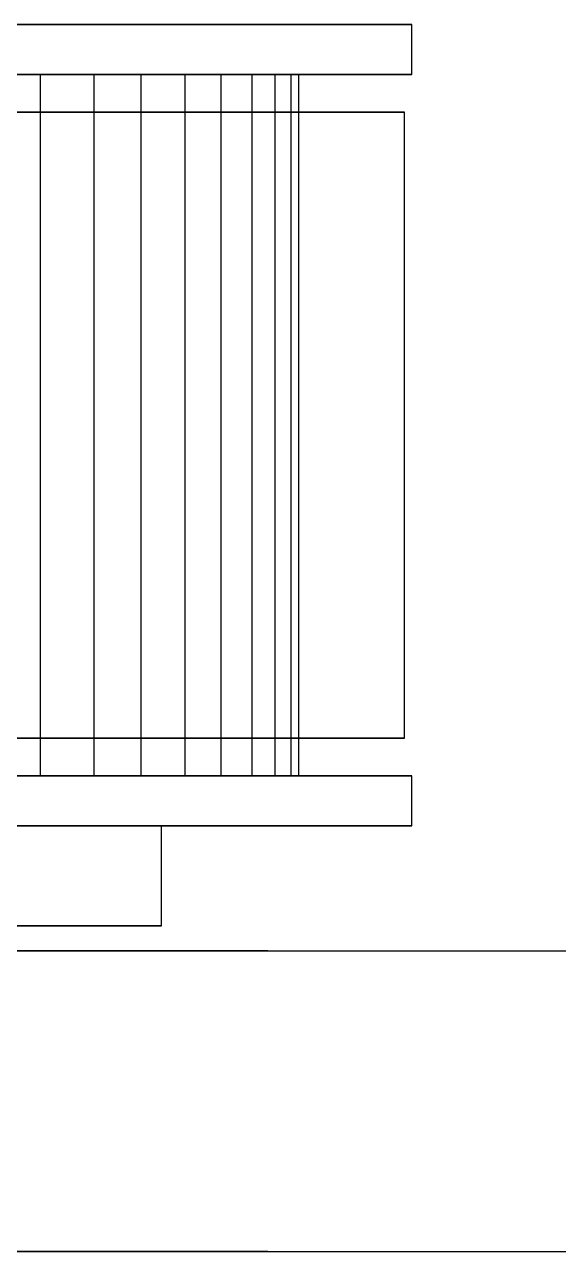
# Model space of a CAD drawing. Header units: millimetres. Extents: x -201 to 3037, y -406 to 3230.
# Drawn here: x 1147.54 to 1168.85, y 2667 to 2716 of the extents above; entities that cross this region are included whole.
import ezdxf

# ---------------------------------------------------------------- set-up
doc = ezdxf.new("R2010")
doc.units = ezdxf.units.MM
doc.layers.add('HIDDEN', color=8, linetype='Continuous')
doc.layers.add('VISIBLE', color=7, linetype='Continuous')

msp = doc.modelspace()

# ---------------------------------------------------------------- linework, layer by layer
at = {"layer": 'HIDDEN'}
for points in [[(1163, 2716), (1162.423, 2716), (1160.722, 2716), (1157.982, 2716), (1154.34, 2716), (1149.979, 2716), (1145.118, 2716), (1140, 2716), (1134.882, 2716), (1130.021, 2716), (1125.66, 2716), (1122.018, 2716), (1119.278, 2716), (1117.577, 2716), (1117, 2716)], [(1163, 2714), (1162.423, 2714), (1160.722, 2714), (1157.982, 2714), (1154.34, 2714), (1149.979, 2714), (1145.118, 2714), (1140, 2714), (1134.882, 2714), (1130.021, 2714), (1125.66, 2714), (1122.018, 2714), (1119.278, 2714), (1117.577, 2714), (1117, 2714)], [(1148.17, 2714), (1148.018, 2714), (1147.865, 2714), (1147.711, 2714), (1147.557, 2714), (1147.402, 2714), (1147.247, 2714), (1147.091, 2714), (1146.934, 2714), (1146.777, 2714), (1146.619, 2714), (1146.46, 2714), (1146.302, 2714), (1146.142, 2714), (1145.982, 2714)], [(1145.982, 2714), (1146.142, 2714), (1146.302, 2714), (1146.46, 2714), (1146.619, 2714), (1146.777, 2714), (1146.934, 2714), (1147.091, 2714), (1147.247, 2714), (1147.402, 2714), (1147.557, 2714), (1147.711, 2714), (1147.865, 2714), (1148.018, 2714), (1148.17, 2714)], [(1148.17, 2714), (1148.166, 2714), (1148.162, 2714), (1148.158, 2714), (1148.155, 2714), (1148.152, 2714), (1148.149, 2714), (1148.147, 2714), (1148.145, 2714), (1148.143, 2714), (1148.142, 2714), (1148.141, 2714), (1148.14, 2714), (1148.139, 2714), (1148.139, 2714)], [(1148.139, 2714), (1148.157, 2714), (1148.21, 2714), (1148.296, 2714), (1148.413, 2714), (1148.558, 2714), (1148.727, 2714), (1148.915, 2714), (1149.118, 2714), (1149.33, 2714), (1149.544, 2714), (1149.756, 2714), (1149.959, 2714), (1150.148, 2714), (1150.317, 2714)], [(1150.317, 2714), (1150.148, 2714), (1149.959, 2714), (1149.756, 2714), (1149.544, 2714), (1149.33, 2714), (1149.118, 2714), (1148.915, 2714), (1148.727, 2714), (1148.558, 2714), (1148.413, 2714), (1148.296, 2714), (1148.21, 2714), (1148.157, 2714), (1148.139, 2714)], [(1148.139, 2714), (1148.139, 2714), (1148.14, 2714), (1148.141, 2714), (1148.142, 2714), (1148.143, 2714), (1148.145, 2714), (1148.147, 2714), (1148.149, 2714), (1148.152, 2714), (1148.155, 2714), (1148.158, 2714), (1148.162, 2714), (1148.166, 2714), (1148.17, 2714)], [(1148.17, 2686), (1148.17, 2714)], [(1152.196, 2714), (1152.068, 2714), (1151.939, 2714), (1151.809, 2714), (1151.678, 2714), (1151.546, 2714), (1151.413, 2714), (1151.279, 2714), (1151.145, 2714), (1151.009, 2714), (1150.872, 2714), (1150.735, 2714), (1150.597, 2714), (1150.457, 2714), (1150.317, 2714)], [(1150.317, 2714), (1150.457, 2714), (1150.597, 2714), (1150.735, 2714), (1150.872, 2714), (1151.009, 2714), (1151.145, 2714), (1151.279, 2714), (1151.413, 2714), (1151.546, 2714), (1151.678, 2714), (1151.809, 2714), (1151.939, 2714), (1152.068, 2714), (1152.196, 2714)], [(1150.317, 2686), (1150.317, 2714)], [(1152.196, 2714), (1152.176, 2714), (1152.157, 2714), (1152.14, 2714), (1152.125, 2714), (1152.11, 2714), (1152.098, 2714), (1152.086, 2714), (1152.077, 2714), (1152.068, 2714), (1152.061, 2714), (1152.056, 2714), (1152.052, 2714), (1152.05, 2714), (1152.049, 2714)], [(1152.049, 2714), (1152.063, 2714), (1152.105, 2714), (1152.173, 2714), (1152.266, 2714), (1152.382, 2714), (1152.52, 2714), (1152.675, 2714), (1152.844, 2714), (1153.024, 2714), (1153.211, 2714), (1153.401, 2714), (1153.59, 2714), (1153.774, 2714), (1153.949, 2714)], [(1153.949, 2714), (1153.774, 2714), (1153.59, 2714), (1153.401, 2714), (1153.211, 2714), (1153.024, 2714), (1152.844, 2714), (1152.675, 2714), (1152.52, 2714), (1152.382, 2714), (1152.266, 2714), (1152.173, 2714), (1152.105, 2714), (1152.063, 2714), (1152.049, 2714)], [(1152.049, 2714), (1152.05, 2714), (1152.052, 2714), (1152.056, 2714), (1152.061, 2714), (1152.068, 2714), (1152.077, 2714), (1152.086, 2714), (1152.098, 2714), (1152.11, 2714), (1152.125, 2714), (1152.14, 2714), (1152.157, 2714), (1152.176, 2714), (1152.196, 2714)], [(1152.196, 2686), (1152.196, 2714)], [(1155.39, 2714), (1155.296, 2714), (1155.199, 2714), (1155.102, 2714), (1155.003, 2714), (1154.903, 2714), (1154.802, 2714), (1154.7, 2714), (1154.596, 2714), (1154.491, 2714), (1154.385, 2714), (1154.278, 2714), (1154.169, 2714), (1154.06, 2714), (1153.949, 2714)], [(1153.949, 2714), (1154.06, 2714), (1154.169, 2714), (1154.278, 2714), (1154.385, 2714), (1154.491, 2714), (1154.596, 2714), (1154.7, 2714), (1154.802, 2714), (1154.903, 2714), (1155.003, 2714), (1155.102, 2714), (1155.199, 2714), (1155.296, 2714), (1155.39, 2714)], [(1153.949, 2686), (1153.949, 2714)], [(1155.39, 2714), (1155.345, 2714), (1155.303, 2714), (1155.264, 2714), (1155.227, 2714), (1155.194, 2714), (1155.164, 2714), (1155.138, 2714), (1155.114, 2714), (1155.095, 2714), (1155.078, 2714), (1155.066, 2714), (1155.057, 2714), (1155.051, 2714), (1155.049, 2714)], [(1155.049, 2714), (1155.06, 2714), (1155.092, 2714), (1155.144, 2714), (1155.215, 2714), (1155.306, 2714), (1155.413, 2714), (1155.535, 2714), (1155.671, 2714), (1155.818, 2714), (1155.973, 2714), (1156.135, 2714), (1156.3, 2714), (1156.466, 2714), (1156.63, 2714)], [(1156.63, 2714), (1156.466, 2714), (1156.3, 2714), (1156.135, 2714), (1155.973, 2714), (1155.818, 2714), (1155.671, 2714), (1155.535, 2714), (1155.413, 2714), (1155.306, 2714), (1155.215, 2714), (1155.144, 2714), (1155.092, 2714), (1155.06, 2714), (1155.049, 2714)], [(1155.049, 2714), (1155.051, 2714), (1155.057, 2714), (1155.066, 2714), (1155.078, 2714), (1155.095, 2714), (1155.114, 2714), (1155.138, 2714), (1155.164, 2714), (1155.194, 2714), (1155.227, 2714), (1155.264, 2714), (1155.303, 2714), (1155.345, 2714), (1155.39, 2714)], [(1155.39, 2686), (1155.39, 2714)], [(1157.536, 2714), (1157.481, 2714), (1157.424, 2714), (1157.366, 2714), (1157.306, 2714), (1157.245, 2714), (1157.182, 2714), (1157.118, 2714), (1157.053, 2714), (1156.986, 2714), (1156.917, 2714), (1156.848, 2714), (1156.777, 2714), (1156.704, 2714), (1156.63, 2714)], [(1156.63, 2714), (1156.704, 2714), (1156.777, 2714), (1156.848, 2714), (1156.917, 2714), (1156.986, 2714), (1157.053, 2714), (1157.118, 2714), (1157.182, 2714), (1157.245, 2714), (1157.306, 2714), (1157.366, 2714), (1157.424, 2714), (1157.481, 2714), (1157.536, 2714)], [(1156.63, 2686), (1156.63, 2714)], [(1158.178, 2714), (1158.037, 2714), (1157.898, 2714), (1157.764, 2714), (1157.635, 2714), (1157.513, 2714), (1157.399, 2714), (1157.296, 2714), (1157.204, 2714), (1157.124, 2714), (1157.057, 2714), (1157.004, 2714), (1156.966, 2714), (1156.943, 2714), (1156.935, 2714)], [(1156.935, 2714), (1156.939, 2714), (1156.949, 2714), (1156.965, 2714), (1156.988, 2714), (1157.018, 2714), (1157.054, 2714), (1157.095, 2714), (1157.143, 2714), (1157.196, 2714), (1157.255, 2714), (1157.319, 2714), (1157.387, 2714), (1157.46, 2714), (1157.536, 2714)], [(1157.536, 2714), (1157.46, 2714), (1157.387, 2714), (1157.319, 2714), (1157.255, 2714), (1157.196, 2714), (1157.143, 2714), (1157.095, 2714), (1157.054, 2714), (1157.018, 2714), (1156.988, 2714), (1156.965, 2714), (1156.949, 2714), (1156.939, 2714), (1156.935, 2714)], [(1156.935, 2714), (1156.943, 2714), (1156.966, 2714), (1157.004, 2714), (1157.057, 2714), (1157.124, 2714), (1157.204, 2714), (1157.296, 2714), (1157.399, 2714), (1157.513, 2714), (1157.635, 2714), (1157.764, 2714), (1157.898, 2714), (1158.037, 2714), (1158.178, 2714)], [(1157.536, 2686), (1157.536, 2714)], [(1158.487, 2714), (1158.377, 2714), (1158.271, 2714), (1158.169, 2714), (1158.074, 2714), (1157.985, 2714), (1157.904, 2714), (1157.83, 2714), (1157.765, 2714), (1157.709, 2714), (1157.663, 2714), (1157.626, 2714), (1157.6, 2714), (1157.584, 2714), (1157.579, 2714)], [(1157.579, 2714), (1157.584, 2714), (1157.6, 2714), (1157.626, 2714), (1157.663, 2714), (1157.709, 2714), (1157.765, 2714), (1157.83, 2714), (1157.904, 2714), (1157.985, 2714), (1158.074, 2714), (1158.169, 2714), (1158.271, 2714), (1158.377, 2714), (1158.487, 2714)], [(1158.178, 2714), (1158.21, 2714), (1158.24, 2714), (1158.269, 2714), (1158.297, 2714), (1158.323, 2714), (1158.347, 2714), (1158.37, 2714), (1158.391, 2714), (1158.411, 2714), (1158.429, 2714), (1158.446, 2714), (1158.461, 2714), (1158.475, 2714), (1158.487, 2714)], [(1158.487, 2714), (1158.475, 2714), (1158.461, 2714), (1158.446, 2714), (1158.429, 2714), (1158.411, 2714), (1158.391, 2714), (1158.37, 2714), (1158.347, 2714), (1158.323, 2714), (1158.297, 2714), (1158.269, 2714), (1158.24, 2714), (1158.21, 2714), (1158.178, 2714)], [(1158.178, 2686), (1158.178, 2714)], [(1158.487, 2686), (1158.487, 2714)], [(1162.7, 2712.5), (1162.557, 2712.5), (1162.131, 2712.5), (1161.426, 2712.5), (1160.452, 2712.5), (1159.221, 2712.5), (1157.748, 2712.5), (1156.051, 2712.5), (1154.153, 2712.5), (1152.077, 2712.5), (1149.849, 2712.5), (1147.497, 2712.5), (1145.051, 2712.5), (1142.542, 2712.5), (1140, 2712.5)], [(1140, 2712.5), (1142.139, 2712.5), (1144.25, 2712.5), (1146.308, 2712.5), (1148.287, 2712.5), (1150.162, 2712.5), (1151.909, 2712.5), (1153.506, 2712.5), (1154.933, 2712.5), (1156.172, 2712.5), (1157.209, 2712.5), (1158.028, 2712.5), (1158.621, 2712.5), (1158.98, 2712.5), (1159.1, 2712.5)], [(1159.1, 2712.5), (1158.98, 2712.5), (1158.621, 2712.5), (1158.028, 2712.5), (1157.209, 2712.5), (1156.172, 2712.5), (1154.933, 2712.5), (1153.506, 2712.5), (1151.909, 2712.5), (1150.162, 2712.5), (1148.287, 2712.5), (1146.308, 2712.5), (1144.25, 2712.5), (1142.139, 2712.5), (1140, 2712.5)], [(1148.17, 2687.5), (1148.17, 2712.5)], [(1150.317, 2687.5), (1150.317, 2712.5)], [(1152.196, 2687.5), (1152.196, 2712.5)], [(1153.949, 2687.5), (1153.949, 2712.5)], [(1155.39, 2687.5), (1155.39, 2712.5)], [(1156.63, 2687.5), (1156.63, 2712.5)], [(1157.536, 2687.5), (1157.536, 2712.5)], [(1158.178, 2687.5), (1158.178, 2712.5)], [(1158.487, 2687.5), (1158.487, 2712.5)], [(1162.7, 2687.5), (1162.557, 2687.5), (1162.131, 2687.5), (1161.426, 2687.5), (1160.452, 2687.5), (1159.221, 2687.5), (1157.748, 2687.5), (1156.051, 2687.5), (1154.153, 2687.5), (1152.077, 2687.5), (1149.849, 2687.5), (1147.497, 2687.5), (1145.051, 2687.5), (1142.542, 2687.5), (1140, 2687.5)], [(1140, 2687.5), (1142.139, 2687.5), (1144.25, 2687.5), (1146.308, 2687.5), (1148.287, 2687.5), (1150.162, 2687.5), (1151.909, 2687.5), (1153.506, 2687.5), (1154.933, 2687.5), (1156.172, 2687.5), (1157.209, 2687.5), (1158.028, 2687.5), (1158.621, 2687.5), (1158.98, 2687.5), (1159.1, 2687.5)], [(1159.1, 2687.5), (1158.98, 2687.5), (1158.621, 2687.5), (1158.028, 2687.5), (1157.209, 2687.5), (1156.172, 2687.5), (1154.933, 2687.5), (1153.506, 2687.5), (1151.909, 2687.5), (1150.162, 2687.5), (1148.287, 2687.5), (1146.308, 2687.5), (1144.25, 2687.5), (1142.139, 2687.5), (1140, 2687.5)], [(1163, 2686), (1162.423, 2686), (1160.722, 2686), (1157.982, 2686), (1154.34, 2686), (1149.979, 2686), (1145.118, 2686), (1140, 2686), (1134.882, 2686), (1130.021, 2686), (1125.66, 2686), (1122.018, 2686), (1119.278, 2686), (1117.577, 2686), (1117, 2686)], [(1148.17, 2686), (1148.018, 2686), (1147.865, 2686), (1147.711, 2686), (1147.557, 2686), (1147.402, 2686), (1147.247, 2686), (1147.091, 2686), (1146.934, 2686), (1146.777, 2686), (1146.619, 2686), (1146.46, 2686), (1146.302, 2686), (1146.142, 2686), (1145.982, 2686)], [(1145.982, 2686), (1146.142, 2686), (1146.302, 2686), (1146.46, 2686), (1146.619, 2686), (1146.777, 2686), (1146.934, 2686), (1147.091, 2686), (1147.247, 2686), (1147.402, 2686), (1147.557, 2686), (1147.711, 2686), (1147.865, 2686), (1148.018, 2686), (1148.17, 2686)], [(1148.17, 2686), (1148.166, 2686), (1148.162, 2686), (1148.158, 2686), (1148.155, 2686), (1148.152, 2686), (1148.149, 2686), (1148.147, 2686), (1148.145, 2686), (1148.143, 2686), (1148.142, 2686), (1148.141, 2686), (1148.14, 2686), (1148.139, 2686), (1148.139, 2686)], [(1148.139, 2686), (1148.157, 2686), (1148.21, 2686), (1148.296, 2686), (1148.413, 2686), (1148.558, 2686), (1148.727, 2686), (1148.915, 2686), (1149.118, 2686), (1149.33, 2686), (1149.544, 2686), (1149.756, 2686), (1149.959, 2686), (1150.148, 2686), (1150.317, 2686)], [(1150.317, 2686), (1150.148, 2686), (1149.959, 2686), (1149.756, 2686), (1149.544, 2686), (1149.33, 2686), (1149.118, 2686), (1148.915, 2686), (1148.727, 2686), (1148.558, 2686), (1148.413, 2686), (1148.296, 2686), (1148.21, 2686), (1148.157, 2686), (1148.139, 2686)], [(1148.139, 2686), (1148.139, 2686), (1148.14, 2686), (1148.141, 2686), (1148.142, 2686), (1148.143, 2686), (1148.145, 2686), (1148.147, 2686), (1148.149, 2686), (1148.152, 2686), (1148.155, 2686), (1148.158, 2686), (1148.162, 2686), (1148.166, 2686), (1148.17, 2686)], [(1152.196, 2686), (1152.068, 2686), (1151.939, 2686), (1151.809, 2686), (1151.678, 2686), (1151.546, 2686), (1151.413, 2686), (1151.279, 2686), (1151.145, 2686), (1151.009, 2686), (1150.872, 2686), (1150.735, 2686), (1150.597, 2686), (1150.457, 2686), (1150.317, 2686)], [(1150.317, 2686), (1150.457, 2686), (1150.597, 2686), (1150.735, 2686), (1150.872, 2686), (1151.009, 2686), (1151.145, 2686), (1151.279, 2686), (1151.413, 2686), (1151.546, 2686), (1151.678, 2686), (1151.809, 2686), (1151.939, 2686), (1152.068, 2686), (1152.196, 2686)], [(1152.196, 2686), (1152.176, 2686), (1152.157, 2686), (1152.14, 2686), (1152.125, 2686), (1152.11, 2686), (1152.098, 2686), (1152.086, 2686), (1152.077, 2686), (1152.068, 2686), (1152.061, 2686), (1152.056, 2686), (1152.052, 2686), (1152.05, 2686), (1152.049, 2686)], [(1152.049, 2686), (1152.063, 2686), (1152.105, 2686), (1152.173, 2686), (1152.266, 2686), (1152.382, 2686), (1152.52, 2686), (1152.675, 2686), (1152.844, 2686), (1153.024, 2686), (1153.211, 2686), (1153.401, 2686), (1153.59, 2686), (1153.774, 2686), (1153.949, 2686)], [(1153.949, 2686), (1153.774, 2686), (1153.59, 2686), (1153.401, 2686), (1153.211, 2686), (1153.024, 2686), (1152.844, 2686), (1152.675, 2686), (1152.52, 2686), (1152.382, 2686), (1152.266, 2686), (1152.173, 2686), (1152.105, 2686), (1152.063, 2686), (1152.049, 2686)], [(1152.049, 2686), (1152.05, 2686), (1152.052, 2686), (1152.056, 2686), (1152.061, 2686), (1152.068, 2686), (1152.077, 2686), (1152.086, 2686), (1152.098, 2686), (1152.11, 2686), (1152.125, 2686), (1152.14, 2686), (1152.157, 2686), (1152.176, 2686), (1152.196, 2686)], [(1155.39, 2686), (1155.296, 2686), (1155.199, 2686), (1155.102, 2686), (1155.003, 2686), (1154.903, 2686), (1154.802, 2686), (1154.7, 2686), (1154.596, 2686), (1154.491, 2686), (1154.385, 2686), (1154.278, 2686), (1154.169, 2686), (1154.06, 2686), (1153.949, 2686)], [(1153.949, 2686), (1154.06, 2686), (1154.169, 2686), (1154.278, 2686), (1154.385, 2686), (1154.491, 2686), (1154.596, 2686), (1154.7, 2686), (1154.802, 2686), (1154.903, 2686), (1155.003, 2686), (1155.102, 2686), (1155.199, 2686), (1155.296, 2686), (1155.39, 2686)], [(1155.39, 2686), (1155.345, 2686), (1155.303, 2686), (1155.264, 2686), (1155.227, 2686), (1155.194, 2686), (1155.164, 2686), (1155.138, 2686), (1155.114, 2686), (1155.095, 2686), (1155.078, 2686), (1155.066, 2686), (1155.057, 2686), (1155.051, 2686), (1155.049, 2686)], [(1155.049, 2686), (1155.06, 2686), (1155.092, 2686), (1155.144, 2686), (1155.215, 2686), (1155.306, 2686), (1155.413, 2686), (1155.535, 2686), (1155.671, 2686), (1155.818, 2686), (1155.973, 2686), (1156.135, 2686), (1156.3, 2686), (1156.466, 2686), (1156.63, 2686)], [(1156.63, 2686), (1156.466, 2686), (1156.3, 2686), (1156.135, 2686), (1155.973, 2686), (1155.818, 2686), (1155.671, 2686), (1155.535, 2686), (1155.413, 2686), (1155.306, 2686), (1155.215, 2686), (1155.144, 2686), (1155.092, 2686), (1155.06, 2686), (1155.049, 2686)], [(1155.049, 2686), (1155.051, 2686), (1155.057, 2686), (1155.066, 2686), (1155.078, 2686), (1155.095, 2686), (1155.114, 2686), (1155.138, 2686), (1155.164, 2686), (1155.194, 2686), (1155.227, 2686), (1155.264, 2686), (1155.303, 2686), (1155.345, 2686), (1155.39, 2686)], [(1157.536, 2686), (1157.481, 2686), (1157.424, 2686), (1157.366, 2686), (1157.306, 2686), (1157.245, 2686), (1157.182, 2686), (1157.118, 2686), (1157.053, 2686), (1156.986, 2686), (1156.917, 2686), (1156.848, 2686), (1156.777, 2686), (1156.704, 2686), (1156.63, 2686)], [(1156.63, 2686), (1156.704, 2686), (1156.777, 2686), (1156.848, 2686), (1156.917, 2686), (1156.986, 2686), (1157.053, 2686), (1157.118, 2686), (1157.182, 2686), (1157.245, 2686), (1157.306, 2686), (1157.366, 2686), (1157.424, 2686), (1157.481, 2686), (1157.536, 2686)], [(1157.536, 2686), (1157.46, 2686), (1157.387, 2686), (1157.319, 2686), (1157.255, 2686), (1157.196, 2686), (1157.143, 2686), (1157.095, 2686), (1157.054, 2686), (1157.018, 2686), (1156.988, 2686), (1156.965, 2686), (1156.949, 2686), (1156.939, 2686), (1156.935, 2686)], [(1156.935, 2686), (1156.943, 2686), (1156.966, 2686), (1157.004, 2686), (1157.057, 2686), (1157.124, 2686), (1157.204, 2686), (1157.296, 2686), (1157.399, 2686), (1157.513, 2686), (1157.635, 2686), (1157.764, 2686), (1157.898, 2686), (1158.037, 2686), (1158.178, 2686)], [(1158.178, 2686), (1158.037, 2686), (1157.898, 2686), (1157.764, 2686), (1157.635, 2686), (1157.513, 2686), (1157.399, 2686), (1157.296, 2686), (1157.204, 2686), (1157.124, 2686), (1157.057, 2686), (1157.004, 2686), (1156.966, 2686), (1156.943, 2686), (1156.935, 2686)], [(1156.935, 2686), (1156.939, 2686), (1156.949, 2686), (1156.965, 2686), (1156.988, 2686), (1157.018, 2686), (1157.054, 2686), (1157.095, 2686), (1157.143, 2686), (1157.196, 2686), (1157.255, 2686), (1157.319, 2686), (1157.387, 2686), (1157.46, 2686), (1157.536, 2686)], [(1158.487, 2686), (1158.377, 2686), (1158.271, 2686), (1158.169, 2686), (1158.074, 2686), (1157.985, 2686), (1157.904, 2686), (1157.83, 2686), (1157.765, 2686), (1157.709, 2686), (1157.663, 2686), (1157.626, 2686), (1157.6, 2686), (1157.584, 2686), (1157.579, 2686)], [(1157.579, 2686), (1157.584, 2686), (1157.6, 2686), (1157.626, 2686), (1157.663, 2686), (1157.709, 2686), (1157.765, 2686), (1157.83, 2686), (1157.904, 2686), (1157.985, 2686), (1158.074, 2686), (1158.169, 2686), (1158.271, 2686), (1158.377, 2686), (1158.487, 2686)], [(1158.178, 2686), (1158.21, 2686), (1158.24, 2686), (1158.269, 2686), (1158.297, 2686), (1158.323, 2686), (1158.347, 2686), (1158.37, 2686), (1158.391, 2686), (1158.411, 2686), (1158.429, 2686), (1158.446, 2686), (1158.461, 2686), (1158.475, 2686), (1158.487, 2686)], [(1158.487, 2686), (1158.475, 2686), (1158.461, 2686), (1158.446, 2686), (1158.429, 2686), (1158.411, 2686), (1158.391, 2686), (1158.37, 2686), (1158.347, 2686), (1158.323, 2686), (1158.297, 2686), (1158.269, 2686), (1158.24, 2686), (1158.21, 2686), (1158.178, 2686)], [(1163, 2684), (1162.423, 2684), (1160.722, 2684), (1157.982, 2684), (1154.34, 2684), (1149.979, 2684), (1145.118, 2684), (1140, 2684), (1134.882, 2684), (1130.021, 2684), (1125.66, 2684), (1122.018, 2684), (1119.278, 2684), (1117.577, 2684), (1117, 2684)], [(1153, 2684), (1152.674, 2684), (1151.713, 2684), (1150.164, 2684), (1148.105, 2684), (1145.64, 2684), (1142.893, 2684), (1140, 2684), (1137.107, 2684), (1134.36, 2684), (1131.895, 2684), (1129.836, 2684), (1128.287, 2684), (1127.326, 2684), (1127, 2684)], [(1127, 2684), (1127.326, 2684), (1128.287, 2684), (1129.836, 2684), (1131.895, 2684), (1134.36, 2684), (1137.107, 2684), (1140, 2684), (1142.893, 2684), (1145.64, 2684), (1148.105, 2684), (1150.164, 2684), (1151.713, 2684), (1152.674, 2684), (1153, 2684)], [(1153, 2680), (1152.674, 2680), (1151.713, 2680), (1150.164, 2680), (1148.105, 2680), (1145.64, 2680), (1142.893, 2680), (1140, 2680), (1137.107, 2680), (1134.36, 2680), (1131.895, 2680), (1129.836, 2680), (1128.287, 2680), (1127.326, 2680), (1127, 2680)], [(1120, 2679), (1230, 2679)], [(1150, 2679), (1130, 2679)], [(1130, 2679), (1150, 2679)], [(1150, 2679), (1150.812, 2679), (1151.613, 2679), (1152.395, 2679), (1153.146, 2679), (1153.857, 2679), (1154.52, 2679), (1155.127, 2679), (1155.668, 2679), (1156.139, 2679), (1156.532, 2679), (1156.843, 2679), (1157.068, 2679), (1157.204, 2679), (1157.25, 2679)], [(1157.25, 2679), (1157.204, 2679), (1157.068, 2679), (1156.843, 2679), (1156.532, 2679), (1156.139, 2679), (1155.668, 2679), (1155.127, 2679), (1154.52, 2679), (1153.857, 2679), (1153.146, 2679), (1152.395, 2679), (1151.613, 2679), (1150.812, 2679), (1150, 2679)], [(1120, 2667), (1230, 2667)], [(1150, 2667), (1130, 2667)], [(1130, 2667), (1150, 2667)], [(1150, 2667), (1150.812, 2667), (1151.613, 2667), (1152.395, 2667), (1153.146, 2667), (1153.857, 2667), (1154.52, 2667), (1155.127, 2667), (1155.668, 2667), (1156.139, 2667), (1156.532, 2667), (1156.843, 2667), (1157.068, 2667), (1157.204, 2667), (1157.25, 2667)], [(1157.25, 2667), (1157.204, 2667), (1157.068, 2667), (1156.843, 2667), (1156.532, 2667), (1156.139, 2667), (1155.668, 2667), (1155.127, 2667), (1154.52, 2667), (1153.857, 2667), (1153.146, 2667), (1152.395, 2667), (1151.613, 2667), (1150.812, 2667), (1150, 2667)]]:
    msp.add_lwpolyline(points, dxfattribs=at)
at = {"layer": 'VISIBLE'}
for points in [[(1117, 2716), (1117.577, 2716), (1119.278, 2716), (1122.018, 2716), (1125.66, 2716), (1130.021, 2716), (1134.882, 2716), (1140, 2716), (1145.118, 2716), (1149.979, 2716), (1154.34, 2716), (1157.982, 2716), (1160.722, 2716), (1162.423, 2716), (1163, 2716)], [(1163, 2714), (1163, 2716)], [(1117, 2714), (1117.577, 2714), (1119.278, 2714), (1122.018, 2714), (1125.66, 2714), (1130.021, 2714), (1134.882, 2714), (1140, 2714), (1145.118, 2714), (1149.979, 2714), (1154.34, 2714), (1157.982, 2714), (1160.722, 2714), (1162.423, 2714), (1163, 2714)], [(1148.17, 2712.5), (1148.17, 2714)], [(1150.317, 2712.5), (1150.317, 2714)], [(1152.196, 2712.5), (1152.196, 2714)], [(1153.949, 2712.5), (1153.949, 2714)], [(1155.39, 2712.5), (1155.39, 2714)], [(1156.63, 2712.5), (1156.63, 2714)], [(1157.536, 2712.5), (1157.536, 2714)], [(1158.178, 2712.5), (1158.178, 2714)], [(1158.487, 2712.5), (1158.487, 2714)], [(1140, 2712.5), (1142.542, 2712.5), (1145.051, 2712.5), (1147.497, 2712.5), (1149.849, 2712.5), (1152.077, 2712.5), (1154.153, 2712.5), (1156.051, 2712.5), (1157.748, 2712.5), (1159.221, 2712.5), (1160.452, 2712.5), (1161.426, 2712.5), (1162.131, 2712.5), (1162.557, 2712.5), (1162.7, 2712.5)], [(1162.7, 2687.5), (1162.7, 2712.5)], [(1140, 2687.5), (1142.542, 2687.5), (1145.051, 2687.5), (1147.497, 2687.5), (1149.849, 2687.5), (1152.077, 2687.5), (1154.153, 2687.5), (1156.051, 2687.5), (1157.748, 2687.5), (1159.221, 2687.5), (1160.452, 2687.5), (1161.426, 2687.5), (1162.131, 2687.5), (1162.557, 2687.5), (1162.7, 2687.5)], [(1148.17, 2686), (1148.17, 2687.5)], [(1150.317, 2686), (1150.317, 2687.5)], [(1152.196, 2686), (1152.196, 2687.5)], [(1153.949, 2686), (1153.949, 2687.5)], [(1155.39, 2686), (1155.39, 2687.5)], [(1156.63, 2686), (1156.63, 2687.5)], [(1157.536, 2686), (1157.536, 2687.5)], [(1158.178, 2686), (1158.178, 2687.5)], [(1158.487, 2686), (1158.487, 2687.5)], [(1117, 2686), (1117.577, 2686), (1119.278, 2686), (1122.018, 2686), (1125.66, 2686), (1130.021, 2686), (1134.882, 2686), (1140, 2686), (1145.118, 2686), (1149.979, 2686), (1154.34, 2686), (1157.982, 2686), (1160.722, 2686), (1162.423, 2686), (1163, 2686)], [(1163, 2684), (1163, 2686)], [(1117, 2684), (1117.577, 2684), (1119.278, 2684), (1122.018, 2684), (1125.66, 2684), (1130.021, 2684), (1134.882, 2684), (1140, 2684), (1145.118, 2684), (1149.979, 2684), (1154.34, 2684), (1157.982, 2684), (1160.722, 2684), (1162.423, 2684), (1163, 2684)], [(1153, 2680), (1153, 2684)], [(1127, 2680), (1127.326, 2680), (1128.287, 2680), (1129.836, 2680), (1131.895, 2680), (1134.36, 2680), (1137.107, 2680), (1140, 2680), (1142.893, 2680), (1145.64, 2680), (1148.105, 2680), (1150.164, 2680), (1151.713, 2680), (1152.674, 2680), (1153, 2680)], [(1120, 2679), (1230, 2679)], [(1120, 2667), (1230, 2667)]]:
    msp.add_lwpolyline(points, dxfattribs=at)

doc.saveas('drawing.dxf')
